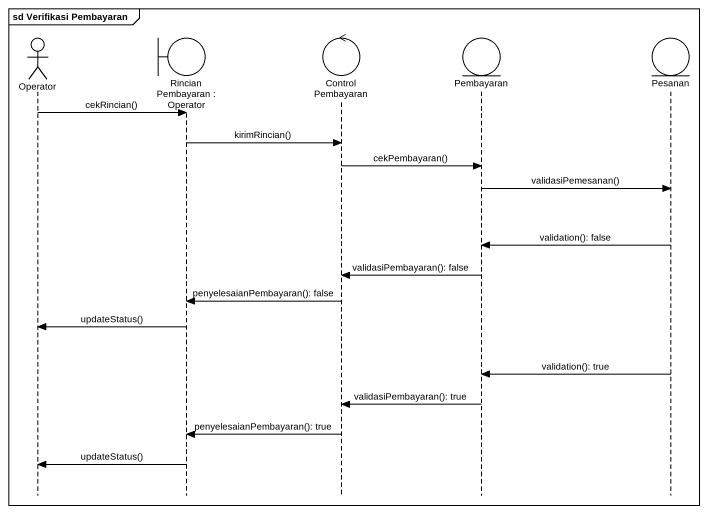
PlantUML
@startuml
mainframe sd Verifikasi Pembayaran
hide footbox
actor Operator
boundary "Rincian Pembayaran : Operator" as Rincian_Pembayaran
control "Control Pembayaran" as Control_Pembayaran
entity Pembayaran
entity Pesanan

Operator -> Rincian_Pembayaran : cekRincian()
Rincian_Pembayaran -> Control_Pembayaran : kirimRincian()
Control_Pembayaran -> Pembayaran : cekPembayaran()
Pembayaran -> Pesanan : validasiPemesanan()
Pesanan -> Pembayaran : validation(): false
Pembayaran -> Control_Pembayaran : validasiPembayaran(): false
Control_Pembayaran -> Rincian_Pembayaran : penyelesaianPembayaran(): false
Rincian_Pembayaran -> Operator : updateStatus()
Pesanan -> Pembayaran : validation(): true
Pembayaran -> Control_Pembayaran : validasiPembayaran(): true
Control_Pembayaran -> Rincian_Pembayaran : penyelesaianPembayaran(): true
Rincian_Pembayaran -> Operator : updateStatus()
@enduml
